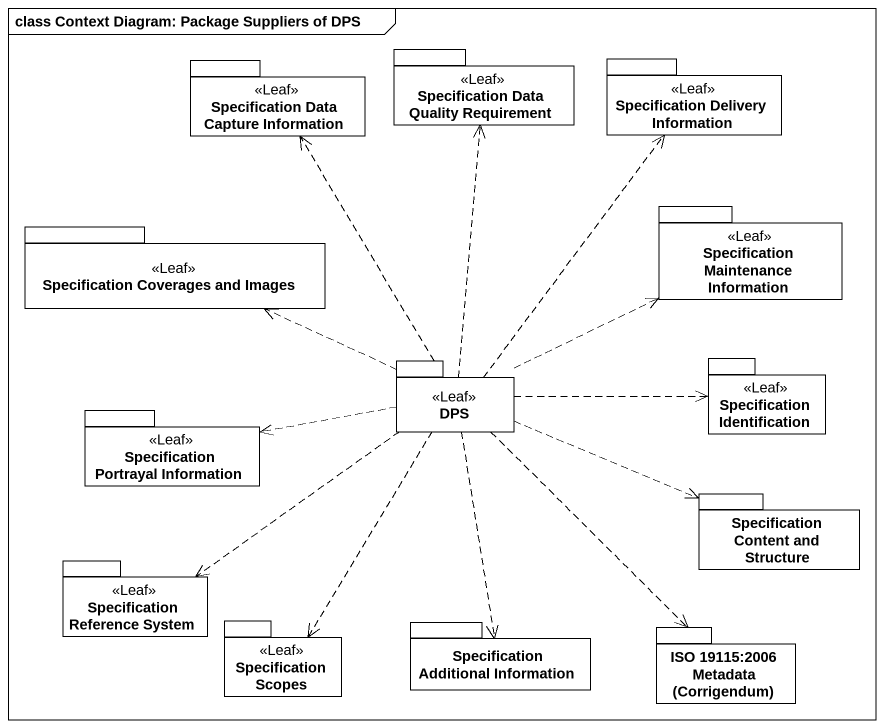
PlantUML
@startuml
mainframe class Context Diagram: Package Suppliers of DPS
package "Specification Data Quality Requirement" as Specification_Data_Quality <<Leaf>> {
}
package "Specification Data Capture Information" as Specification_Data_Capture <<Leaf>> {
}
package "Specification Delivery Information" as Specification_Delivery <<Leaf>> {
}
package "Specification Coverages and Images" as Specification_Coverages_and <<Leaf>> {
}
package "Specification Maintenance Information" as Specification_Maintenance <<Leaf>> {
}
package DPS <<Leaf>> {
}
package "Specification Identification" as Specification_Identification <<Leaf>> {
}
package "Specification Portrayal Information" as Specification_Portrayal <<Leaf>> {
}
package "Specification Content and Structure" as Specification_Content_and {
}
package "Specification Reference System" as Specification_Reference <<Leaf>> {
}
package "Specification Scopes" as Specification_Scopes <<Leaf>> {
}
package "Specification Additional Information" as Specification_Additional {
}
package "ISO 19115:2006 Metadata (Corrigendum)" as ISO_19115_2006_Metadata {
}
DPS .up.> Specification_Data_Quality
DPS .up.> Specification_Data_Capture
DPS .up.> Specification_Delivery
DPS .left.> Specification_Coverages_and
DPS .right.> Specification_Maintenance
DPS .right.> Specification_Identification
DPS .left.> Specification_Portrayal
DPS .right.> Specification_Content_and
DPS ..> Specification_Reference
DPS ..> Specification_Scopes
DPS ..> Specification_Additional
DPS ..> ISO_19115_2006_Metadata
@enduml
